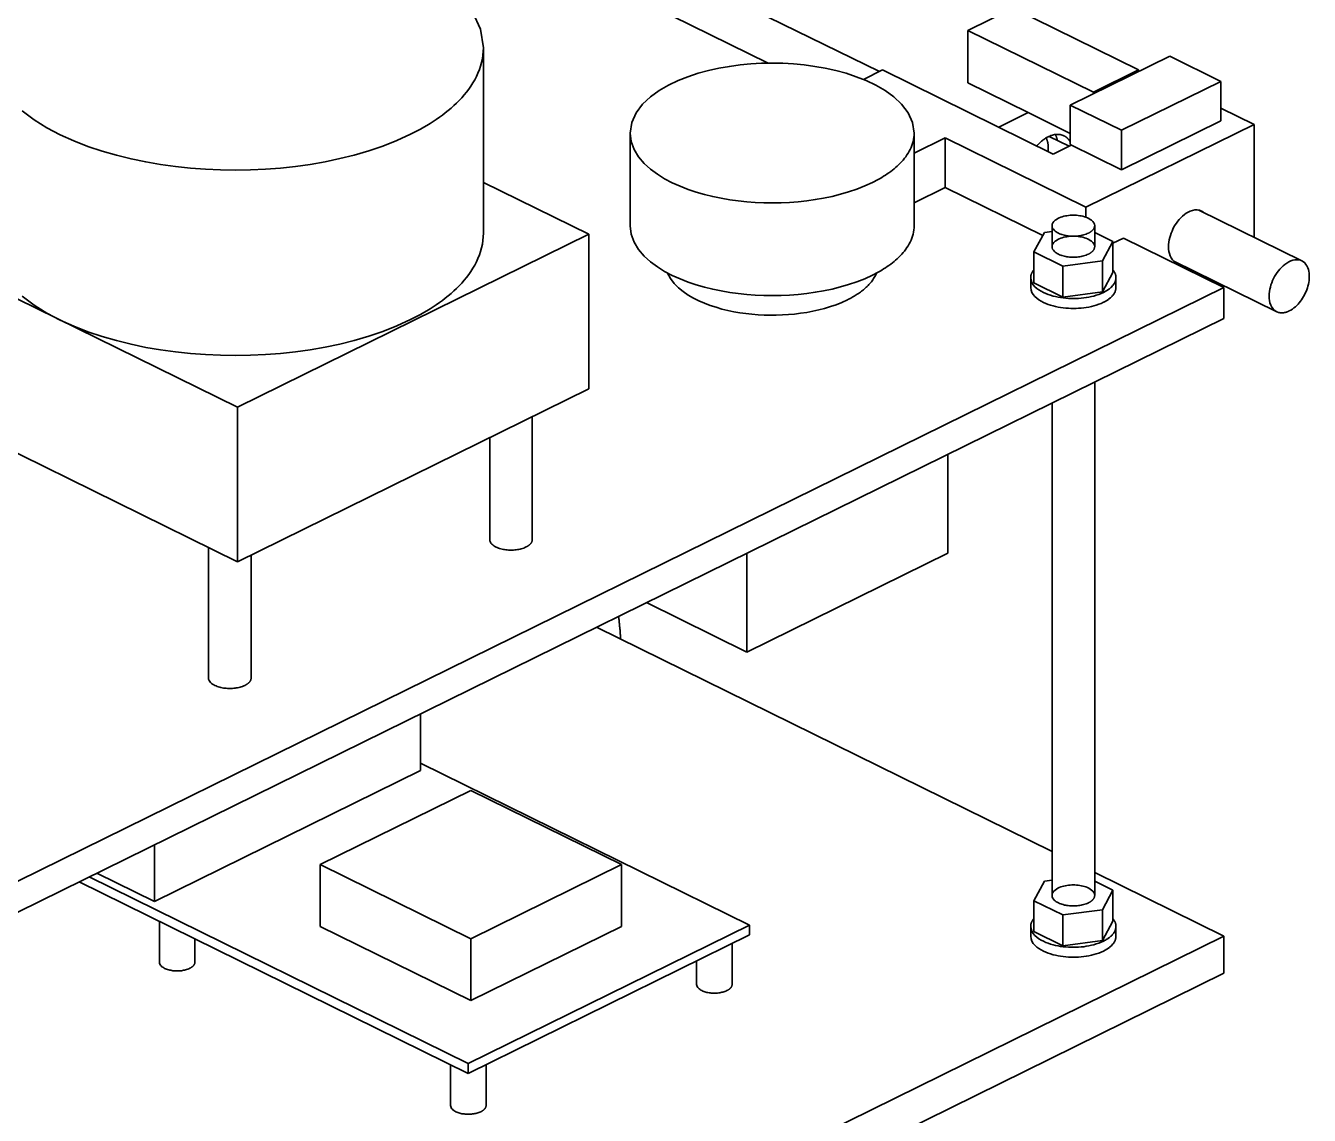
# Model space of a CAD drawing. Header units: millimetres. Extents: x 2065 to 9328, y -1428 to 511.
# Drawn here: x 3616.9 to 3797.7, y 235.8 to 389.3 of the extents above; entities that cross this region are included whole.
import ezdxf

# ---------------------------------------------------------------- set-up
doc = ezdxf.new("R2010")
doc.units = ezdxf.units.MM
doc.layers.add('2D-VISIBLE', color=7, linetype='Continuous', lineweight=35)

msp = doc.modelspace()

# ---------------------------------------------------------------- linework, layer by layer
at = {"layer": '2D-VISIBLE'}
for p, q in [((3679.01, 404.89), (3721.48, 383.98)), ((3710.36, 395.98), (3737.14, 382.79)), ((3749.61, 388.58), (3755.97, 391.71)), ((3755.97, 391.71), (3773.65, 383.01)), ((3749.61, 381.18), (3749.61, 388.58)), ((3749.61, 388.58), (3767.28, 379.88)), ((3681.37, 386.14), (3681.37, 360.03)), ((3764.03, 378.07), (3778.03, 384.96)), ((3778.03, 384.96), (3785.25, 381.41)), ((3734.88, 381.68), (3737.59, 383.01)), ((3737.59, 383.01), (3761.63, 371.17)), ((3767.28, 379.88), (3773.65, 383.01)), ((3773.65, 382.8), (3773.65, 383.01)), ((3749.61, 381.18), (3758.09, 377)), ((3767.28, 379.67), (3767.28, 379.88)), ((3771.24, 374.51), (3785.25, 381.41)), ((3785.25, 375.84), (3785.25, 381.41)), ((3764.03, 372.5), (3764.03, 378.07)), ((3764.03, 378.07), (3771.24, 374.51)), ((3753.94, 374.96), (3758.09, 377)), ((3758.09, 377), (3764.03, 374.08)), ((3789.91, 375.35), (3785.25, 377.65)), ((3766.22, 363.69), (3789.91, 375.35)), ((3771.24, 368.94), (3785.25, 375.84)), ((3771.24, 368.94), (3771.24, 374.51)), ((3789.91, 359.44), (3789.91, 375.35)), ((3702.03, 374.13), (3702.03, 361.08)), ((3742.03, 374.13), (3742.03, 361.08)), ((3742.03, 371.27), (3746.42, 373.44)), ((3766.22, 363.69), (3746.42, 373.44)), ((3746.42, 366.47), (3746.42, 373.44)), ((3763.86, 372.27), (3761.03, 373.66)), ((3761.63, 371.17), (3764.17, 372.43)), ((3764.03, 372.5), (3771.24, 368.94)), ((3578.13, 369.26), (3646.72, 335.49)), ((3681.37, 367.17), (3696.22, 359.86)), ((3742.03, 364.31), (3746.42, 366.47)), ((3760.15, 359.71), (3746.42, 366.47)), ((3766.22, 362.27), (3766.22, 363.69)), ((3796.63, 356.13), (3782.14, 363.27)), ((3646.72, 335.49), (3696.22, 359.86)), ((3696.22, 338.1), (3696.22, 359.86)), ((3760.37, 360.13), (3758.88, 357.38)), ((3761.46, 360.27), (3760.37, 360.13)), ((3761.46, 361.08), (3761.46, 358.12)), ((3767.46, 361.08), (3767.46, 358.12)), ((3770.03, 358.85), (3767.46, 360.12)), ((3768.54, 356.11), (3770.03, 358.85)), ((3770.03, 358.6), (3771.53, 359.34)), ((3770.03, 354.5), (3770.03, 358.85)), ((3771.53, 359.34), (3785.67, 352.37)), ((3758.88, 353.03), (3758.88, 357.38)), ((3758.88, 357.38), (3762.96, 355.37)), ((3762.96, 355.37), (3768.54, 356.11)), ((3762.96, 351.02), (3762.96, 355.37)), ((3768.54, 351.75), (3768.54, 356.11)), ((3768.54, 351.75), (3770.03, 354.5)), ((3793.09, 348.96), (3778.6, 356.09)), ((3758.46, 353.76), (3758.46, 352.37)), ((3758.88, 353.03), (3762.96, 351.02)), ((3770.46, 353.76), (3770.46, 352.37)), ((3784.79, 352.81), (3785.03, 352.93)), ((3573.54, 247.93), (3785.67, 352.37)), ((3762.96, 351.02), (3768.54, 351.75)), ((3785.67, 348.02), (3785.67, 352.37)), ((3573.54, 243.57), (3785.67, 348.02)), ((3578.13, 347.5), (3646.72, 313.73)), ((3646.72, 313.73), (3696.22, 338.1)), ((3767.46, 339.05), (3767.46, 266.73)), ((3646.72, 313.73), (3646.72, 335.49)), ((3761.46, 336.1), (3761.46, 266.73)), ((3688.26, 334.18), (3688.26, 316.86)), ((3682.26, 331.22), (3682.26, 316.86)), ((3746.78, 314.95), (3746.78, 328.87)), ((3642.66, 315.73), (3642.66, 297.36)), ((3648.66, 314.68), (3648.66, 297.36)), ((3718.49, 301.02), (3718.49, 314.95)), ((3718.49, 301.02), (3746.78, 314.95)), ((3704.35, 307.98), (3718.49, 301.02)), ((3697.28, 304.5), (3761.46, 272.9)), ((3672.53, 284.31), (3672.53, 292.32)), ((3635.06, 265.86), (3672.53, 284.31)), ((3672.53, 285.35), (3718.85, 262.55)), ((3658.39, 271.08), (3679.6, 281.52)), ((3679.6, 281.52), (3700.82, 271.08)), ((3635.06, 265.86), (3635.06, 273.86)), ((3626.92, 269.86), (3635.06, 265.86)), ((3658.39, 262.37), (3658.39, 271.08)), ((3658.39, 271.08), (3679.6, 260.63)), ((3679.6, 260.63), (3700.82, 271.08)), ((3700.82, 262.37), (3700.82, 271.08)), ((3767.46, 269.95), (3785.67, 260.98)), ((3624.45, 268.64), (3679.25, 241.66)), ((3625.86, 269.34), (3679.25, 243.05)), ((3760.37, 268.74), (3758.88, 265.99)), ((3761.46, 268.88), (3760.37, 268.74)), ((3770.03, 267.46), (3767.46, 268.73)), ((3758.88, 261.64), (3758.88, 265.99)), ((3758.88, 265.99), (3762.96, 263.98)), ((3768.54, 264.72), (3770.03, 267.46)), ((3770.03, 263.11), (3770.03, 267.46)), ((3762.96, 263.98), (3768.54, 264.72)), ((3762.96, 259.63), (3762.96, 263.98)), ((3768.54, 260.36), (3768.54, 264.72)), ((3635.74, 263.08), (3635.74, 257.33)), ((3658.39, 262.37), (3679.6, 251.93)), ((3679.25, 243.05), (3718.85, 262.55)), ((3679.6, 251.93), (3700.82, 262.37)), ((3718.85, 261.16), (3718.85, 262.55)), ((3758.46, 262.37), (3758.46, 260.98)), ((3768.54, 260.36), (3770.03, 263.11)), ((3770.46, 262.37), (3770.46, 260.98)), ((3640.74, 260.62), (3640.74, 257.33)), ((3679.25, 241.66), (3718.85, 261.16)), ((3679.6, 251.93), (3679.6, 260.63)), ((3702.31, 219.94), (3785.67, 260.98)), ((3758.88, 261.64), (3762.96, 259.63)), ((3762.96, 259.63), (3768.54, 260.36)), ((3785.67, 255.76), (3785.67, 260.98)), ((3716.4, 259.95), (3716.4, 254.19)), ((3711.4, 257.49), (3711.4, 254.19)), ((3701.26, 214.2), (3785.67, 255.76)), ((3676.75, 242.89), (3676.75, 237.13)), ((3679.25, 241.66), (3679.25, 243.05)), ((3681.75, 242.89), (3681.75, 237.13))]:
    msp.add_line(p, q, dxfattribs=at)
for points in [[(3681.37, 386.14), (3680.97, 388.74), (3679.87, 391.13)], [(3671.12, 373.96), (3671.59, 374.19), (3672.05, 374.43), (3672.51, 374.68), (3672.97, 374.94), (3673.42, 375.21), (3673.86, 375.48), (3674.31, 375.76), (3674.74, 376.05), (3675.17, 376.35), (3675.59, 376.66), (3676.01, 376.98), (3676.42, 377.31), (3676.82, 377.64), (3677.21, 377.99), (3677.59, 378.35), (3677.96, 378.72), (3678.32, 379.1), (3678.66, 379.5), (3678.99, 379.9), (3679.31, 380.32), (3679.61, 380.75), (3679.89, 381.19), (3680.15, 381.64), (3680.4, 382.11), (3680.61, 382.58), (3680.81, 383.07), (3680.98, 383.57), (3681.12, 384.07), (3681.23, 384.58), (3681.3, 385.1), (3681.35, 385.62), (3681.37, 386.14)], [(3742.03, 374.13), (3741.8, 375.62), (3741.17, 376.98), (3740.26, 378.18), (3739.16, 379.21), (3737.94, 380.1), (3736.64, 380.86), (3735.28, 381.51), (3733.88, 382.06), (3732.45, 382.54), (3730.99, 382.93), (3729.52, 383.26), (3728.04, 383.52), (3726.54, 383.73), (3725.04, 383.87), (3723.54, 383.95), (3722.03, 383.98), (3720.52, 383.95), (3719.02, 383.87), (3717.52, 383.73), (3716.02, 383.52), (3714.54, 383.26), (3713.07, 382.93), (3711.61, 382.54), (3710.18, 382.06), (3708.78, 381.51), (3707.42, 380.86), (3706.12, 380.1), (3704.9, 379.21), (3703.8, 378.18), (3702.89, 376.98), (3702.26, 375.62), (3702.03, 374.13)], [(3616.4, 377.24), (3618.1, 375.98), (3619.9, 374.87), (3621.77, 373.88), (3623.7, 373.01), (3625.67, 372.25), (3627.68, 371.57), (3629.71, 370.99), (3631.76, 370.48), (3633.83, 370.05), (3635.92, 369.7), (3638.01, 369.41), (3640.12, 369.19), (3642.23, 369.03), (3644.34, 368.94), (3646.45, 368.91), (3648.57, 368.94), (3650.68, 369.04), (3652.79, 369.2), (3654.89, 369.43), (3656.99, 369.72), (3659.07, 370.09), (3661.14, 370.52), (3663.19, 371.03), (3665.22, 371.62), (3667.23, 372.3), (3669.19, 373.08), (3671.12, 373.96)], [(3702.03, 374.13), (3702.18, 372.94), (3702.6, 371.8), (3703.23, 370.77), (3704.01, 369.86), (3704.91, 369.04), (3705.88, 368.32), (3706.9, 367.69), (3707.97, 367.13), (3709.08, 366.63), (3710.2, 366.19), (3711.35, 365.81), (3712.51, 365.47), (3713.68, 365.18), (3714.87, 364.94), (3716.06, 364.73), (3717.25, 364.57), (3718.46, 364.44), (3719.66, 364.35), (3720.87, 364.3), (3722.08, 364.28), (3723.29, 364.3), (3724.49, 364.36), (3725.7, 364.45), (3726.9, 364.58), (3728.1, 364.75), (3729.29, 364.96), (3730.47, 365.2), (3731.64, 365.5), (3732.8, 365.84), (3733.95, 366.22), (3735.07, 366.67), (3736.17, 367.17)], [(3736.17, 367.17), (3736.44, 367.3), (3736.7, 367.44), (3736.97, 367.58), (3737.23, 367.73), (3737.49, 367.88), (3737.74, 368.04), (3737.99, 368.2), (3738.24, 368.37), (3738.49, 368.54), (3738.73, 368.71), (3738.97, 368.89), (3739.2, 369.08), (3739.43, 369.28), (3739.65, 369.47), (3739.87, 369.68), (3740.08, 369.89), (3740.29, 370.11), (3740.48, 370.33), (3740.67, 370.57), (3740.85, 370.8), (3741.02, 371.05), (3741.19, 371.3), (3741.34, 371.56), (3741.47, 371.83), (3741.6, 372.1), (3741.71, 372.38), (3741.8, 372.66), (3741.88, 372.95), (3741.95, 373.24), (3741.99, 373.53), (3742.02, 373.83), (3742.03, 374.13)], [(3759.29, 372.32), (3759.39, 372.42), (3759.48, 372.52), (3759.58, 372.62), (3759.67, 372.72), (3759.77, 372.81), (3759.88, 372.9), (3759.98, 372.99), (3760.09, 373.08), (3760.19, 373.16), (3760.31, 373.24), (3760.42, 373.32), (3760.53, 373.39), (3760.65, 373.46), (3760.77, 373.53), (3760.89, 373.59), (3761.01, 373.65), (3761.14, 373.71), (3761.27, 373.76), (3761.4, 373.8), (3761.53, 373.84), (3761.66, 373.88), (3761.79, 373.9), (3761.93, 373.93), (3762.06, 373.94), (3762.2, 373.94), (3762.34, 373.94), (3762.47, 373.93), (3762.61, 373.91), (3762.74, 373.88), (3762.88, 373.85), (3763, 373.8), (3763.13, 373.74)], [(3760.62, 373.45), (3760.65, 373.39), (3760.68, 373.34), (3760.7, 373.28), (3760.72, 373.22), (3760.74, 373.17), (3760.76, 373.11), (3760.78, 373.05), (3760.8, 372.99), (3760.82, 372.93), (3760.83, 372.87), (3760.84, 372.81), (3760.86, 372.75), (3760.87, 372.69), (3760.88, 372.63), (3760.89, 372.57), (3760.89, 372.51), (3760.9, 372.45), (3760.91, 372.39), (3760.91, 372.33), (3760.91, 372.27), (3760.92, 372.21), (3760.92, 372.15), (3760.92, 372.08), (3760.92, 372.02), (3760.92, 371.96), (3760.92, 371.9), (3760.92, 371.84), (3760.91, 371.78), (3760.91, 371.72), (3760.9, 371.66), (3760.9, 371.6), (3760.89, 371.53)], [(3761.9, 373.92), (3761.91, 373.9), (3761.93, 373.87), (3761.94, 373.85), (3761.95, 373.82), (3761.97, 373.8), (3761.98, 373.77), (3761.99, 373.75), (3762, 373.72), (3762.02, 373.69), (3762.03, 373.67), (3762.04, 373.64), (3762.05, 373.62), (3762.06, 373.59), (3762.07, 373.56), (3762.08, 373.54), (3762.09, 373.51), (3762.1, 373.48), (3762.11, 373.46), (3762.12, 373.43), (3762.13, 373.4), (3762.14, 373.38), (3762.15, 373.35), (3762.16, 373.32), (3762.16, 373.29), (3762.17, 373.27), (3762.18, 373.24), (3762.19, 373.21), (3762.2, 373.19), (3762.2, 373.16), (3762.21, 373.13), (3762.22, 373.1), (3762.22, 373.08)], [(3763.13, 373.74), (3763.17, 373.73), (3763.2, 373.71), (3763.24, 373.69), (3763.27, 373.67), (3763.3, 373.65), (3763.34, 373.62), (3763.37, 373.6), (3763.4, 373.58), (3763.44, 373.55), (3763.47, 373.53), (3763.5, 373.5), (3763.53, 373.48), (3763.56, 373.45), (3763.59, 373.43), (3763.62, 373.4), (3763.65, 373.37), (3763.68, 373.34), (3763.7, 373.31), (3763.73, 373.28), (3763.76, 373.25), (3763.78, 373.22), (3763.81, 373.19), (3763.83, 373.16), (3763.86, 373.13), (3763.88, 373.09), (3763.9, 373.06), (3763.93, 373.03), (3763.95, 372.99), (3763.97, 372.96), (3763.99, 372.93), (3764.01, 372.89), (3764.03, 372.86)], [(3767.46, 361.08), (3767.42, 361.3), (3767.33, 361.5), (3767.19, 361.68), (3767.03, 361.84), (3766.84, 361.97), (3766.65, 362.08), (3766.44, 362.18), (3766.23, 362.27), (3766.02, 362.34), (3765.8, 362.4), (3765.58, 362.45), (3765.36, 362.48), (3765.13, 362.51), (3764.91, 362.54), (3764.68, 362.55), (3764.46, 362.55), (3764.23, 362.55), (3764, 362.54), (3763.78, 362.51), (3763.55, 362.48), (3763.33, 362.45), (3763.11, 362.4), (3762.89, 362.34), (3762.68, 362.27), (3762.47, 362.18), (3762.26, 362.08), (3762.07, 361.97), (3761.89, 361.84), (3761.72, 361.68), (3761.58, 361.5), (3761.49, 361.3), (3761.46, 361.08)], [(3778.93, 355.88), (3778.66, 356.05), (3778.42, 356.27), (3778.23, 356.54), (3778.09, 356.83), (3777.98, 357.14), (3777.91, 357.46), (3777.87, 357.78), (3777.86, 358.1), (3777.87, 358.43), (3777.9, 358.75), (3777.96, 359.07), (3778.03, 359.39), (3778.12, 359.7), (3778.23, 360.01), (3778.35, 360.31), (3778.48, 360.61), (3778.63, 360.9), (3778.8, 361.18), (3778.98, 361.45), (3779.17, 361.71), (3779.38, 361.96), (3779.6, 362.2), (3779.84, 362.43), (3780.09, 362.64), (3780.35, 362.82), (3780.63, 362.99), (3780.93, 363.13), (3781.24, 363.23), (3781.56, 363.29), (3781.88, 363.3), (3782.2, 363.25), (3782.51, 363.14)], [(3782.51, 363.14), (3782.52, 363.14), (3782.53, 363.13), (3782.54, 363.13), (3782.55, 363.12), (3782.56, 363.11), (3782.57, 363.11), (3782.58, 363.1), (3782.6, 363.1), (3782.61, 363.09), (3782.62, 363.08), (3782.63, 363.08), (3782.64, 363.07), (3782.65, 363.06), (3782.66, 363.06), (3782.67, 363.05), (3782.68, 363.04), (3782.69, 363.04), (3782.7, 363.03), (3782.71, 363.02), (3782.72, 363.02), (3782.73, 363.01), (3782.74, 363), (3782.75, 362.99), (3782.76, 362.99), (3782.77, 362.98), (3782.78, 362.97), (3782.79, 362.96), (3782.8, 362.96), (3782.81, 362.95), (3782.82, 362.94), (3782.83, 362.93), (3782.84, 362.93)], [(3671.12, 347.85), (3671.59, 348.08), (3672.05, 348.32), (3672.51, 348.57), (3672.97, 348.83), (3673.42, 349.09), (3673.86, 349.37), (3674.31, 349.65), (3674.74, 349.94), (3675.17, 350.24), (3675.59, 350.55), (3676.01, 350.87), (3676.42, 351.19), (3676.82, 351.53), (3677.21, 351.88), (3677.59, 352.24), (3677.96, 352.61), (3678.32, 352.99), (3678.66, 353.39), (3678.99, 353.79), (3679.31, 354.21), (3679.61, 354.64), (3679.89, 355.08), (3680.15, 355.53), (3680.4, 356), (3680.61, 356.47), (3680.81, 356.96), (3680.98, 357.45), (3681.12, 357.96), (3681.23, 358.47), (3681.3, 358.99), (3681.35, 359.51), (3681.37, 360.03)], [(3702.03, 361.08), (3702.18, 359.88), (3702.6, 358.75), (3703.23, 357.72), (3704.01, 356.8), (3704.91, 355.99), (3705.88, 355.27), (3706.9, 354.63), (3707.97, 354.07), (3709.08, 353.57), (3710.2, 353.14), (3711.35, 352.75), (3712.51, 352.42), (3713.68, 352.13), (3714.87, 351.88), (3716.06, 351.68), (3717.25, 351.51), (3718.46, 351.39), (3719.66, 351.3), (3720.87, 351.25), (3722.08, 351.23), (3723.29, 351.25), (3724.49, 351.3), (3725.7, 351.4), (3726.9, 351.53), (3728.1, 351.69), (3729.29, 351.9), (3730.47, 352.15), (3731.64, 352.44), (3732.8, 352.78), (3733.95, 353.17), (3735.07, 353.61), (3736.17, 354.11)], [(3736.17, 354.11), (3736.44, 354.25), (3736.7, 354.39), (3736.97, 354.53), (3737.23, 354.67), (3737.49, 354.83), (3737.74, 354.98), (3737.99, 355.14), (3738.24, 355.31), (3738.49, 355.48), (3738.73, 355.66), (3738.97, 355.84), (3739.2, 356.03), (3739.43, 356.22), (3739.65, 356.42), (3739.87, 356.62), (3740.08, 356.84), (3740.29, 357.05), (3740.48, 357.28), (3740.67, 357.51), (3740.85, 357.75), (3741.02, 357.99), (3741.19, 358.25), (3741.34, 358.5), (3741.47, 358.77), (3741.6, 359.04), (3741.71, 359.32), (3741.8, 359.6), (3741.88, 359.89), (3741.95, 360.18), (3741.99, 360.48), (3742.02, 360.78), (3742.03, 361.08)], [(3761.46, 361.08), (3761.48, 360.9), (3761.54, 360.73), (3761.64, 360.57), (3761.75, 360.43), (3761.89, 360.31), (3762.03, 360.2), (3762.19, 360.11), (3762.35, 360.03), (3762.51, 359.95), (3762.68, 359.88), (3762.85, 359.83), (3763.03, 359.78), (3763.2, 359.73), (3763.38, 359.7), (3763.56, 359.67), (3763.74, 359.64), (3763.92, 359.62), (3764.1, 359.61), (3764.28, 359.6), (3764.46, 359.6), (3764.64, 359.6), (3764.83, 359.61), (3765.01, 359.62), (3765.19, 359.64), (3765.37, 359.67), (3765.54, 359.7), (3765.72, 359.74), (3765.9, 359.78), (3766.07, 359.83), (3766.24, 359.89), (3766.41, 359.96), (3766.58, 360.03)], [(3766.58, 360.03), (3766.62, 360.05), (3766.66, 360.07), (3766.7, 360.09), (3766.74, 360.12), (3766.77, 360.14), (3766.81, 360.16), (3766.85, 360.19), (3766.89, 360.21), (3766.92, 360.24), (3766.96, 360.26), (3767, 360.29), (3767.03, 360.32), (3767.07, 360.35), (3767.1, 360.38), (3767.13, 360.41), (3767.16, 360.44), (3767.19, 360.47), (3767.22, 360.51), (3767.25, 360.54), (3767.28, 360.58), (3767.31, 360.61), (3767.33, 360.65), (3767.35, 360.69), (3767.37, 360.73), (3767.39, 360.77), (3767.41, 360.81), (3767.42, 360.85), (3767.43, 360.9), (3767.44, 360.94), (3767.45, 360.99), (3767.45, 361.03), (3767.46, 361.08)], [(3767.46, 358.12), (3767.42, 358.34), (3767.33, 358.54), (3767.19, 358.72), (3767.03, 358.88), (3766.84, 359.01), (3766.65, 359.13), (3766.44, 359.22), (3766.23, 359.31), (3766.02, 359.38), (3765.8, 359.44), (3765.58, 359.49), (3765.36, 359.53), (3765.13, 359.56), (3764.91, 359.58), (3764.68, 359.59), (3764.46, 359.59), (3764.23, 359.59), (3764, 359.58), (3763.78, 359.56), (3763.55, 359.53), (3763.33, 359.49), (3763.11, 359.44), (3762.89, 359.38), (3762.68, 359.31), (3762.47, 359.22), (3762.26, 359.13), (3762.07, 359.01), (3761.89, 358.88), (3761.72, 358.72), (3761.58, 358.54), (3761.49, 358.34), (3761.46, 358.12)], [(3761.46, 358.12), (3761.48, 357.94), (3761.54, 357.77), (3761.64, 357.61), (3761.75, 357.48), (3761.89, 357.35), (3762.03, 357.25), (3762.19, 357.15), (3762.35, 357.07), (3762.51, 356.99), (3762.68, 356.93), (3762.85, 356.87), (3763.03, 356.82), (3763.2, 356.77), (3763.38, 356.74), (3763.56, 356.71), (3763.74, 356.68), (3763.92, 356.66), (3764.1, 356.65), (3764.28, 356.64), (3764.46, 356.64), (3764.64, 356.64), (3764.83, 356.65), (3765.01, 356.66), (3765.19, 356.68), (3765.37, 356.71), (3765.54, 356.74), (3765.72, 356.78), (3765.9, 356.82), (3766.07, 356.87), (3766.24, 356.93), (3766.41, 357), (3766.58, 357.07)], [(3766.58, 357.07), (3766.62, 357.09), (3766.66, 357.11), (3766.7, 357.13), (3766.74, 357.16), (3766.77, 357.18), (3766.81, 357.2), (3766.85, 357.23), (3766.89, 357.25), (3766.92, 357.28), (3766.96, 357.3), (3767, 357.33), (3767.03, 357.36), (3767.07, 357.39), (3767.1, 357.42), (3767.13, 357.45), (3767.16, 357.48), (3767.19, 357.51), (3767.22, 357.55), (3767.25, 357.58), (3767.28, 357.62), (3767.31, 357.65), (3767.33, 357.69), (3767.35, 357.73), (3767.37, 357.77), (3767.39, 357.81), (3767.41, 357.85), (3767.42, 357.9), (3767.43, 357.94), (3767.44, 357.98), (3767.45, 358.03), (3767.45, 358.07), (3767.46, 358.12)], [(3796.63, 356.13), (3796.33, 356.25), (3796.01, 356.29), (3795.69, 356.28), (3795.37, 356.22), (3795.07, 356.12), (3794.78, 355.98), (3794.5, 355.82), (3794.24, 355.63), (3793.99, 355.43), (3793.76, 355.21), (3793.54, 354.97), (3793.33, 354.72), (3793.14, 354.46), (3792.97, 354.2), (3792.8, 353.92), (3792.65, 353.63), (3792.52, 353.34), (3792.4, 353.04), (3792.29, 352.74), (3792.2, 352.43), (3792.13, 352.12), (3792.08, 351.8), (3792.05, 351.48), (3792.03, 351.16), (3792.05, 350.84), (3792.08, 350.52), (3792.15, 350.2), (3792.26, 349.9), (3792.4, 349.61), (3792.59, 349.35), (3792.82, 349.13), (3793.09, 348.96)], [(3707.32, 354.4), (3707.72, 353.64), (3708.23, 352.95), (3708.84, 352.34), (3709.5, 351.79), (3710.21, 351.31), (3710.95, 350.87), (3711.72, 350.49), (3712.51, 350.15), (3713.31, 349.84), (3714.13, 349.58), (3714.96, 349.34), (3715.79, 349.14), (3716.63, 348.96), (3717.48, 348.82), (3718.33, 348.7), (3719.19, 348.6), (3720.05, 348.53), (3720.9, 348.49), (3721.76, 348.47), (3722.62, 348.47), (3723.48, 348.5), (3724.34, 348.56), (3725.2, 348.63), (3726.05, 348.74), (3726.9, 348.87), (3727.75, 349.03), (3728.59, 349.21), (3729.42, 349.43), (3730.24, 349.67), (3731.06, 349.95), (3731.85, 350.27), (3732.64, 350.63)], [(3732.64, 350.63), (3732.8, 350.71), (3732.95, 350.79), (3733.11, 350.88), (3733.27, 350.96), (3733.42, 351.05), (3733.57, 351.14), (3733.73, 351.23), (3733.88, 351.32), (3734.03, 351.42), (3734.18, 351.52), (3734.32, 351.62), (3734.47, 351.72), (3734.61, 351.83), (3734.75, 351.94), (3734.89, 352.05), (3735.02, 352.16), (3735.16, 352.28), (3735.29, 352.4), (3735.42, 352.52), (3735.54, 352.65), (3735.67, 352.78), (3735.79, 352.91), (3735.9, 353.04), (3736.01, 353.18), (3736.12, 353.32), (3736.23, 353.47), (3736.33, 353.62), (3736.42, 353.77), (3736.51, 353.92), (3736.59, 354.08), (3736.67, 354.24), (3736.74, 354.4)], [(3758.88, 354.85), (3758.86, 354.83), (3758.83, 354.8), (3758.81, 354.77), (3758.79, 354.74), (3758.77, 354.71), (3758.75, 354.67), (3758.73, 354.64), (3758.71, 354.61), (3758.69, 354.58), (3758.67, 354.55), (3758.65, 354.51), (3758.64, 354.48), (3758.62, 354.45), (3758.6, 354.41), (3758.59, 354.38), (3758.57, 354.35), (3758.56, 354.31), (3758.55, 354.28), (3758.53, 354.24), (3758.52, 354.21), (3758.51, 354.17), (3758.5, 354.13), (3758.49, 354.1), (3758.49, 354.06), (3758.48, 354.02), (3758.47, 353.99), (3758.47, 353.95), (3758.46, 353.91), (3758.46, 353.88), (3758.46, 353.84), (3758.46, 353.8), (3758.46, 353.76)], [(3770.46, 353.76), (3770.46, 353.8), (3770.45, 353.84), (3770.45, 353.88), (3770.45, 353.91), (3770.44, 353.95), (3770.44, 353.99), (3770.43, 354.02), (3770.43, 354.06), (3770.42, 354.1), (3770.41, 354.13), (3770.4, 354.17), (3770.39, 354.21), (3770.38, 354.24), (3770.37, 354.28), (3770.35, 354.31), (3770.34, 354.35), (3770.32, 354.38), (3770.31, 354.41), (3770.29, 354.45), (3770.28, 354.48), (3770.26, 354.51), (3770.24, 354.55), (3770.22, 354.58), (3770.2, 354.61), (3770.18, 354.64), (3770.16, 354.67), (3770.14, 354.71), (3770.12, 354.74), (3770.1, 354.77), (3770.08, 354.8), (3770.06, 354.83), (3770.03, 354.85)], [(3779.3, 355.75), (3779.29, 355.75), (3779.28, 355.75), (3779.27, 355.76), (3779.25, 355.76), (3779.24, 355.76), (3779.23, 355.76), (3779.22, 355.77), (3779.21, 355.77), (3779.2, 355.77), (3779.18, 355.78), (3779.17, 355.78), (3779.16, 355.78), (3779.15, 355.79), (3779.14, 355.79), (3779.12, 355.8), (3779.11, 355.8), (3779.1, 355.8), (3779.09, 355.81), (3779.08, 355.81), (3779.07, 355.82), (3779.05, 355.82), (3779.04, 355.83), (3779.03, 355.83), (3779.02, 355.84), (3779.01, 355.84), (3779, 355.84), (3778.99, 355.85), (3778.98, 355.85), (3778.96, 355.86), (3778.95, 355.87), (3778.94, 355.87), (3778.93, 355.88)], [(3794.86, 349.06), (3795.09, 349.19), (3795.32, 349.33), (3795.53, 349.49), (3795.73, 349.66), (3795.92, 349.84), (3796.11, 350.03), (3796.28, 350.23), (3796.44, 350.44), (3796.6, 350.65), (3796.74, 350.87), (3796.88, 351.1), (3797.01, 351.33), (3797.12, 351.57), (3797.23, 351.81), (3797.33, 352.06), (3797.42, 352.31), (3797.49, 352.56), (3797.56, 352.82), (3797.61, 353.08), (3797.65, 353.34), (3797.68, 353.6), (3797.69, 353.86), (3797.69, 354.13), (3797.66, 354.39), (3797.62, 354.65), (3797.56, 354.91), (3797.48, 355.16), (3797.36, 355.4), (3797.22, 355.62), (3797.05, 355.83), (3796.85, 356), (3796.63, 356.13)], [(3758.46, 353.76), (3758.5, 353.41), (3758.63, 353.07), (3758.82, 352.76), (3759.05, 352.48), (3759.32, 352.24), (3759.61, 352.02), (3759.92, 351.83), (3760.24, 351.66), (3760.57, 351.51), (3760.91, 351.38), (3761.25, 351.27), (3761.6, 351.17), (3761.95, 351.08), (3762.31, 351.01), (3762.66, 350.95), (3763.02, 350.9), (3763.38, 350.86), (3763.75, 350.83), (3764.11, 350.82), (3764.47, 350.81), (3764.83, 350.82), (3765.2, 350.83), (3765.56, 350.86), (3765.92, 350.9), (3766.28, 350.95), (3766.63, 351.01), (3766.99, 351.09), (3767.34, 351.17), (3767.69, 351.28), (3768.03, 351.39), (3768.37, 351.53), (3768.7, 351.68)], [(3768.7, 351.68), (3768.78, 351.72), (3768.86, 351.76), (3768.94, 351.8), (3769.02, 351.84), (3769.09, 351.89), (3769.17, 351.94), (3769.25, 351.99), (3769.32, 352.03), (3769.39, 352.09), (3769.47, 352.14), (3769.54, 352.19), (3769.61, 352.25), (3769.68, 352.31), (3769.74, 352.37), (3769.81, 352.43), (3769.87, 352.49), (3769.93, 352.56), (3769.99, 352.63), (3770.05, 352.69), (3770.1, 352.77), (3770.15, 352.84), (3770.2, 352.92), (3770.25, 352.99), (3770.29, 353.07), (3770.33, 353.15), (3770.36, 353.24), (3770.39, 353.32), (3770.41, 353.41), (3770.43, 353.5), (3770.45, 353.59), (3770.45, 353.67), (3770.46, 353.76)], [(3616.4, 351.13), (3618.1, 349.87), (3619.9, 348.76), (3621.77, 347.77), (3623.7, 346.9), (3625.67, 346.14), (3627.68, 345.46), (3629.71, 344.88), (3631.76, 344.37), (3633.83, 343.94), (3635.92, 343.59), (3638.01, 343.3), (3640.12, 343.08), (3642.23, 342.92), (3644.34, 342.83), (3646.45, 342.8), (3648.57, 342.83), (3650.68, 342.93), (3652.79, 343.09), (3654.89, 343.32), (3656.99, 343.61), (3659.07, 343.97), (3661.14, 344.41), (3663.19, 344.92), (3665.22, 345.51), (3667.23, 346.19), (3669.19, 346.97), (3671.12, 347.85)], [(3758.46, 352.37), (3758.5, 352.01), (3758.63, 351.67), (3758.82, 351.37), (3759.05, 351.09), (3759.32, 350.85), (3759.61, 350.63), (3759.92, 350.44), (3760.24, 350.27), (3760.57, 350.12), (3760.91, 349.99), (3761.25, 349.87), (3761.6, 349.77), (3761.95, 349.69), (3762.31, 349.61), (3762.66, 349.55), (3763.02, 349.5), (3763.38, 349.47), (3763.75, 349.44), (3764.11, 349.42), (3764.47, 349.42), (3764.83, 349.42), (3765.2, 349.44), (3765.56, 349.47), (3765.92, 349.51), (3766.28, 349.56), (3766.63, 349.62), (3766.99, 349.69), (3767.34, 349.78), (3767.69, 349.88), (3768.03, 350), (3768.37, 350.13), (3768.7, 350.28)], [(3768.7, 350.28), (3768.78, 350.32), (3768.86, 350.36), (3768.94, 350.41), (3769.02, 350.45), (3769.09, 350.5), (3769.17, 350.54), (3769.25, 350.59), (3769.32, 350.64), (3769.39, 350.69), (3769.47, 350.75), (3769.54, 350.8), (3769.61, 350.86), (3769.68, 350.92), (3769.74, 350.97), (3769.81, 351.04), (3769.87, 351.1), (3769.93, 351.17), (3769.99, 351.23), (3770.05, 351.3), (3770.1, 351.37), (3770.15, 351.45), (3770.2, 351.52), (3770.25, 351.6), (3770.29, 351.68), (3770.33, 351.76), (3770.36, 351.85), (3770.39, 351.93), (3770.41, 352.02), (3770.43, 352.1), (3770.45, 352.19), (3770.45, 352.28), (3770.46, 352.37)], [(3793.09, 348.96), (3793.15, 348.93), (3793.2, 348.91), (3793.25, 348.89), (3793.31, 348.87), (3793.36, 348.86), (3793.42, 348.84), (3793.47, 348.83), (3793.53, 348.82), (3793.59, 348.81), (3793.64, 348.8), (3793.7, 348.8), (3793.76, 348.8), (3793.82, 348.8), (3793.87, 348.8), (3793.93, 348.8), (3793.99, 348.8), (3794.04, 348.81), (3794.1, 348.82), (3794.16, 348.83), (3794.21, 348.84), (3794.27, 348.85), (3794.33, 348.86), (3794.38, 348.88), (3794.44, 348.89), (3794.49, 348.91), (3794.55, 348.93), (3794.6, 348.95), (3794.65, 348.97), (3794.71, 348.99), (3794.76, 349.02), (3794.81, 349.04), (3794.86, 349.06)], [(3682.26, 316.86), (3682.28, 316.68), (3682.35, 316.51), (3682.44, 316.36), (3682.56, 316.22), (3682.69, 316.1), (3682.84, 315.99), (3682.99, 315.89), (3683.15, 315.81), (3683.32, 315.73), (3683.49, 315.67), (3683.66, 315.61), (3683.83, 315.56), (3684.01, 315.52), (3684.19, 315.48), (3684.36, 315.45), (3684.54, 315.43), (3684.72, 315.41), (3684.91, 315.39), (3685.09, 315.39), (3685.27, 315.38), (3685.45, 315.39), (3685.63, 315.39), (3685.81, 315.41), (3685.99, 315.43), (3686.17, 315.45), (3686.35, 315.48), (3686.53, 315.52), (3686.7, 315.56), (3686.88, 315.62), (3687.05, 315.67), (3687.22, 315.74), (3687.38, 315.82)], [(3687.38, 315.82), (3687.42, 315.84), (3687.46, 315.86), (3687.5, 315.88), (3687.54, 315.9), (3687.58, 315.92), (3687.62, 315.95), (3687.65, 315.97), (3687.69, 316), (3687.73, 316.02), (3687.77, 316.05), (3687.8, 316.07), (3687.84, 316.1), (3687.87, 316.13), (3687.9, 316.16), (3687.94, 316.19), (3687.97, 316.22), (3688, 316.26), (3688.03, 316.29), (3688.06, 316.33), (3688.08, 316.36), (3688.11, 316.4), (3688.13, 316.44), (3688.16, 316.47), (3688.18, 316.51), (3688.2, 316.56), (3688.21, 316.6), (3688.23, 316.64), (3688.24, 316.68), (3688.25, 316.73), (3688.25, 316.77), (3688.26, 316.82), (3688.26, 316.86)], [(3700.41, 306.04), (3700.42, 305.94), (3700.44, 305.84), (3700.45, 305.74), (3700.46, 305.64), (3700.47, 305.54), (3700.48, 305.44), (3700.49, 305.34), (3700.5, 305.24), (3700.51, 305.14), (3700.52, 305.04), (3700.53, 304.93), (3700.54, 304.83), (3700.55, 304.73), (3700.56, 304.63), (3700.57, 304.53), (3700.58, 304.43), (3700.59, 304.33), (3700.6, 304.23), (3700.61, 304.13), (3700.61, 304.03), (3700.62, 303.93), (3700.63, 303.83), (3700.64, 303.72), (3700.65, 303.62), (3700.65, 303.52), (3700.66, 303.42), (3700.67, 303.32), (3700.68, 303.22), (3700.68, 303.12), (3700.69, 303.02), (3700.7, 302.92), (3700.7, 302.82)], [(3642.66, 297.36), (3642.68, 297.18), (3642.75, 297.01), (3642.84, 296.86), (3642.96, 296.72), (3643.09, 296.6), (3643.24, 296.49), (3643.39, 296.4), (3643.55, 296.31), (3643.72, 296.24), (3643.89, 296.17), (3644.06, 296.11), (3644.23, 296.06), (3644.41, 296.02), (3644.59, 295.98), (3644.77, 295.95), (3644.95, 295.93), (3645.13, 295.91), (3645.31, 295.9), (3645.49, 295.89), (3645.67, 295.89), (3645.85, 295.89), (3646.03, 295.9), (3646.21, 295.91), (3646.39, 295.93), (3646.57, 295.96), (3646.75, 295.99), (3646.93, 296.02), (3647.1, 296.07), (3647.28, 296.12), (3647.45, 296.18), (3647.62, 296.24), (3647.78, 296.32)], [(3647.78, 296.32), (3647.82, 296.34), (3647.86, 296.36), (3647.9, 296.38), (3647.94, 296.4), (3647.98, 296.43), (3648.02, 296.45), (3648.06, 296.47), (3648.09, 296.5), (3648.13, 296.52), (3648.17, 296.55), (3648.2, 296.58), (3648.24, 296.61), (3648.27, 296.64), (3648.31, 296.66), (3648.34, 296.7), (3648.37, 296.73), (3648.4, 296.76), (3648.43, 296.79), (3648.46, 296.83), (3648.49, 296.86), (3648.51, 296.9), (3648.54, 296.94), (3648.56, 296.98), (3648.58, 297.02), (3648.6, 297.06), (3648.61, 297.1), (3648.63, 297.14), (3648.64, 297.19), (3648.65, 297.23), (3648.66, 297.27), (3648.66, 297.32), (3648.66, 297.36)], [(3767.46, 266.73), (3767.42, 266.95), (3767.33, 267.15), (3767.19, 267.33), (3767.03, 267.49), (3766.84, 267.62), (3766.65, 267.73), (3766.44, 267.83), (3766.23, 267.92), (3766.02, 267.99), (3765.8, 268.05), (3765.58, 268.1), (3765.36, 268.13), (3765.13, 268.16), (3764.91, 268.19), (3764.68, 268.2), (3764.46, 268.2), (3764.23, 268.2), (3764, 268.19), (3763.78, 268.16), (3763.55, 268.13), (3763.33, 268.1), (3763.11, 268.05), (3762.89, 267.99), (3762.68, 267.92), (3762.47, 267.83), (3762.26, 267.73), (3762.07, 267.62), (3761.89, 267.49), (3761.72, 267.33), (3761.58, 267.15), (3761.49, 266.95), (3761.46, 266.73)], [(3761.46, 266.73), (3761.48, 266.55), (3761.54, 266.38), (3761.64, 266.22), (3761.75, 266.08), (3761.89, 265.96), (3762.03, 265.85), (3762.19, 265.76), (3762.35, 265.68), (3762.51, 265.6), (3762.68, 265.53), (3762.85, 265.48), (3763.03, 265.43), (3763.2, 265.38), (3763.38, 265.35), (3763.56, 265.32), (3763.74, 265.29), (3763.92, 265.27), (3764.1, 265.26), (3764.28, 265.25), (3764.46, 265.25), (3764.64, 265.25), (3764.83, 265.26), (3765.01, 265.27), (3765.19, 265.29), (3765.37, 265.32), (3765.54, 265.35), (3765.72, 265.39), (3765.9, 265.43), (3766.07, 265.48), (3766.24, 265.54), (3766.41, 265.61), (3766.58, 265.68)], [(3766.58, 265.68), (3766.62, 265.7), (3766.66, 265.72), (3766.7, 265.74), (3766.74, 265.77), (3766.77, 265.79), (3766.81, 265.81), (3766.85, 265.84), (3766.89, 265.86), (3766.92, 265.89), (3766.96, 265.91), (3767, 265.94), (3767.03, 265.97), (3767.07, 266), (3767.1, 266.03), (3767.13, 266.06), (3767.16, 266.09), (3767.19, 266.12), (3767.22, 266.16), (3767.25, 266.19), (3767.28, 266.23), (3767.31, 266.26), (3767.33, 266.3), (3767.35, 266.34), (3767.37, 266.38), (3767.39, 266.42), (3767.41, 266.46), (3767.42, 266.5), (3767.43, 266.55), (3767.44, 266.59), (3767.45, 266.64), (3767.45, 266.68), (3767.46, 266.73)], [(3758.88, 263.46), (3758.86, 263.43), (3758.83, 263.41), (3758.81, 263.38), (3758.79, 263.34), (3758.77, 263.31), (3758.75, 263.28), (3758.73, 263.25), (3758.71, 263.22), (3758.69, 263.19), (3758.67, 263.16), (3758.65, 263.12), (3758.64, 263.09), (3758.62, 263.06), (3758.6, 263.02), (3758.59, 262.99), (3758.57, 262.95), (3758.56, 262.92), (3758.55, 262.89), (3758.53, 262.85), (3758.52, 262.81), (3758.51, 262.78), (3758.5, 262.74), (3758.49, 262.71), (3758.49, 262.67), (3758.48, 262.63), (3758.47, 262.6), (3758.47, 262.56), (3758.46, 262.52), (3758.46, 262.49), (3758.46, 262.45), (3758.46, 262.41), (3758.46, 262.37)], [(3758.46, 262.37), (3758.5, 262.01), (3758.63, 261.68), (3758.82, 261.37), (3759.05, 261.09), (3759.32, 260.85), (3759.61, 260.63), (3759.92, 260.44), (3760.24, 260.27), (3760.57, 260.12), (3760.91, 259.99), (3761.25, 259.88), (3761.6, 259.78), (3761.95, 259.69), (3762.31, 259.62), (3762.66, 259.55), (3763.02, 259.51), (3763.38, 259.47), (3763.75, 259.44), (3764.11, 259.42), (3764.47, 259.42), (3764.83, 259.43), (3765.2, 259.44), (3765.56, 259.47), (3765.92, 259.51), (3766.28, 259.56), (3766.63, 259.62), (3766.99, 259.7), (3767.34, 259.78), (3767.69, 259.89), (3768.03, 260), (3768.37, 260.13), (3768.7, 260.28)], [(3768.7, 260.28), (3768.78, 260.33), (3768.86, 260.37), (3768.94, 260.41), (3769.02, 260.45), (3769.09, 260.5), (3769.17, 260.55), (3769.25, 260.59), (3769.32, 260.64), (3769.39, 260.7), (3769.47, 260.75), (3769.54, 260.8), (3769.61, 260.86), (3769.68, 260.92), (3769.74, 260.98), (3769.81, 261.04), (3769.87, 261.1), (3769.93, 261.17), (3769.99, 261.23), (3770.05, 261.3), (3770.1, 261.38), (3770.15, 261.45), (3770.2, 261.52), (3770.25, 261.6), (3770.29, 261.68), (3770.33, 261.76), (3770.36, 261.85), (3770.39, 261.93), (3770.41, 262.02), (3770.43, 262.11), (3770.45, 262.19), (3770.45, 262.28), (3770.46, 262.37)], [(3770.46, 262.37), (3770.46, 262.41), (3770.45, 262.45), (3770.45, 262.49), (3770.45, 262.52), (3770.44, 262.56), (3770.44, 262.6), (3770.43, 262.63), (3770.43, 262.67), (3770.42, 262.71), (3770.41, 262.74), (3770.4, 262.78), (3770.39, 262.81), (3770.38, 262.85), (3770.37, 262.89), (3770.35, 262.92), (3770.34, 262.95), (3770.32, 262.99), (3770.31, 263.02), (3770.29, 263.06), (3770.28, 263.09), (3770.26, 263.12), (3770.24, 263.16), (3770.22, 263.19), (3770.2, 263.22), (3770.18, 263.25), (3770.16, 263.28), (3770.14, 263.31), (3770.12, 263.34), (3770.1, 263.38), (3770.08, 263.41), (3770.06, 263.43), (3770.03, 263.46)], [(3758.46, 260.98), (3758.5, 260.62), (3758.63, 260.28), (3758.82, 259.97), (3759.05, 259.7), (3759.32, 259.45), (3759.61, 259.24), (3759.92, 259.05), (3760.24, 258.88), (3760.57, 258.73), (3760.91, 258.6), (3761.25, 258.48), (3761.6, 258.38), (3761.95, 258.3), (3762.31, 258.22), (3762.66, 258.16), (3763.02, 258.11), (3763.38, 258.07), (3763.75, 258.05), (3764.11, 258.03), (3764.47, 258.03), (3764.83, 258.03), (3765.2, 258.05), (3765.56, 258.08), (3765.92, 258.12), (3766.28, 258.17), (3766.63, 258.23), (3766.99, 258.3), (3767.34, 258.39), (3767.69, 258.49), (3768.03, 258.61), (3768.37, 258.74), (3768.7, 258.89)], [(3768.7, 258.89), (3768.78, 258.93), (3768.86, 258.97), (3768.94, 259.02), (3769.02, 259.06), (3769.09, 259.11), (3769.17, 259.15), (3769.25, 259.2), (3769.32, 259.25), (3769.39, 259.3), (3769.47, 259.36), (3769.54, 259.41), (3769.61, 259.47), (3769.68, 259.52), (3769.74, 259.58), (3769.81, 259.65), (3769.87, 259.71), (3769.93, 259.77), (3769.99, 259.84), (3770.05, 259.91), (3770.1, 259.98), (3770.15, 260.06), (3770.2, 260.13), (3770.25, 260.21), (3770.29, 260.29), (3770.33, 260.37), (3770.36, 260.45), (3770.39, 260.54), (3770.41, 260.63), (3770.43, 260.71), (3770.45, 260.8), (3770.45, 260.89), (3770.46, 260.98)], [(3635.74, 257.33), (3635.76, 257.18), (3635.81, 257.03), (3635.89, 256.91), (3635.99, 256.79), (3636.1, 256.69), (3636.22, 256.6), (3636.35, 256.52), (3636.48, 256.45), (3636.62, 256.39), (3636.76, 256.33), (3636.9, 256.29), (3637.05, 256.24), (3637.19, 256.21), (3637.34, 256.18), (3637.49, 256.15), (3637.64, 256.13), (3637.79, 256.11), (3637.94, 256.1), (3638.09, 256.1), (3638.24, 256.09), (3638.39, 256.1), (3638.55, 256.1), (3638.7, 256.12), (3638.85, 256.13), (3639, 256.15), (3639.14, 256.18), (3639.29, 256.21), (3639.44, 256.25), (3639.58, 256.29), (3639.73, 256.34), (3639.87, 256.39), (3640.01, 256.46)], [(3640.01, 256.46), (3640.04, 256.47), (3640.07, 256.49), (3640.1, 256.51), (3640.14, 256.53), (3640.17, 256.54), (3640.2, 256.56), (3640.23, 256.58), (3640.26, 256.6), (3640.29, 256.63), (3640.33, 256.65), (3640.35, 256.67), (3640.38, 256.69), (3640.41, 256.72), (3640.44, 256.74), (3640.47, 256.77), (3640.49, 256.8), (3640.52, 256.82), (3640.54, 256.85), (3640.57, 256.88), (3640.59, 256.91), (3640.61, 256.94), (3640.63, 256.97), (3640.65, 257), (3640.67, 257.04), (3640.68, 257.07), (3640.7, 257.11), (3640.71, 257.14), (3640.72, 257.18), (3640.73, 257.21), (3640.73, 257.25), (3640.74, 257.29), (3640.74, 257.33)], [(3711.4, 254.19), (3711.42, 254.04), (3711.47, 253.9), (3711.55, 253.77), (3711.65, 253.66), (3711.76, 253.56), (3711.88, 253.47), (3712.01, 253.39), (3712.14, 253.32), (3712.28, 253.25), (3712.42, 253.2), (3712.56, 253.15), (3712.71, 253.11), (3712.85, 253.07), (3713, 253.04), (3713.15, 253.02), (3713.3, 253), (3713.45, 252.98), (3713.6, 252.97), (3713.75, 252.96), (3713.9, 252.96), (3714.06, 252.96), (3714.21, 252.97), (3714.36, 252.98), (3714.51, 253), (3714.66, 253.02), (3714.81, 253.05), (3714.95, 253.08), (3715.1, 253.11), (3715.24, 253.16), (3715.39, 253.2), (3715.53, 253.26), (3715.67, 253.32)], [(3715.67, 253.32), (3715.7, 253.34), (3715.73, 253.36), (3715.77, 253.37), (3715.8, 253.39), (3715.83, 253.41), (3715.86, 253.43), (3715.89, 253.45), (3715.92, 253.47), (3715.96, 253.49), (3715.99, 253.51), (3716.02, 253.54), (3716.04, 253.56), (3716.07, 253.59), (3716.1, 253.61), (3716.13, 253.64), (3716.15, 253.66), (3716.18, 253.69), (3716.2, 253.72), (3716.23, 253.75), (3716.25, 253.78), (3716.27, 253.81), (3716.29, 253.84), (3716.31, 253.87), (3716.33, 253.9), (3716.34, 253.94), (3716.36, 253.97), (3716.37, 254.01), (3716.38, 254.04), (3716.39, 254.08), (3716.39, 254.12), (3716.4, 254.15), (3716.4, 254.19)], [(3676.75, 237.13), (3676.77, 236.98), (3676.82, 236.84), (3676.9, 236.71), (3677, 236.6), (3677.11, 236.5), (3677.23, 236.41), (3677.36, 236.33), (3677.49, 236.26), (3677.63, 236.19), (3677.77, 236.14), (3677.91, 236.09), (3678.06, 236.05), (3678.21, 236.01), (3678.35, 235.98), (3678.5, 235.96), (3678.65, 235.94), (3678.8, 235.92), (3678.95, 235.91), (3679.1, 235.9), (3679.26, 235.9), (3679.41, 235.9), (3679.56, 235.91), (3679.71, 235.92), (3679.86, 235.94), (3680.01, 235.96), (3680.16, 235.99), (3680.3, 236.02), (3680.45, 236.05), (3680.6, 236.1), (3680.74, 236.14), (3680.88, 236.2), (3681.02, 236.26)], [(3681.02, 236.26), (3681.05, 236.28), (3681.08, 236.3), (3681.12, 236.31), (3681.15, 236.33), (3681.18, 236.35), (3681.21, 236.37), (3681.25, 236.39), (3681.28, 236.41), (3681.31, 236.43), (3681.34, 236.46), (3681.37, 236.48), (3681.4, 236.5), (3681.42, 236.53), (3681.45, 236.55), (3681.48, 236.58), (3681.51, 236.6), (3681.53, 236.63), (3681.56, 236.66), (3681.58, 236.69), (3681.6, 236.72), (3681.62, 236.75), (3681.64, 236.78), (3681.66, 236.81), (3681.68, 236.84), (3681.7, 236.88), (3681.71, 236.91), (3681.72, 236.95), (3681.73, 236.98), (3681.74, 237.02), (3681.75, 237.06), (3681.75, 237.1), (3681.75, 237.13)]]:
    msp.add_lwpolyline(points, dxfattribs=at)

doc.saveas('drawing.dxf')
